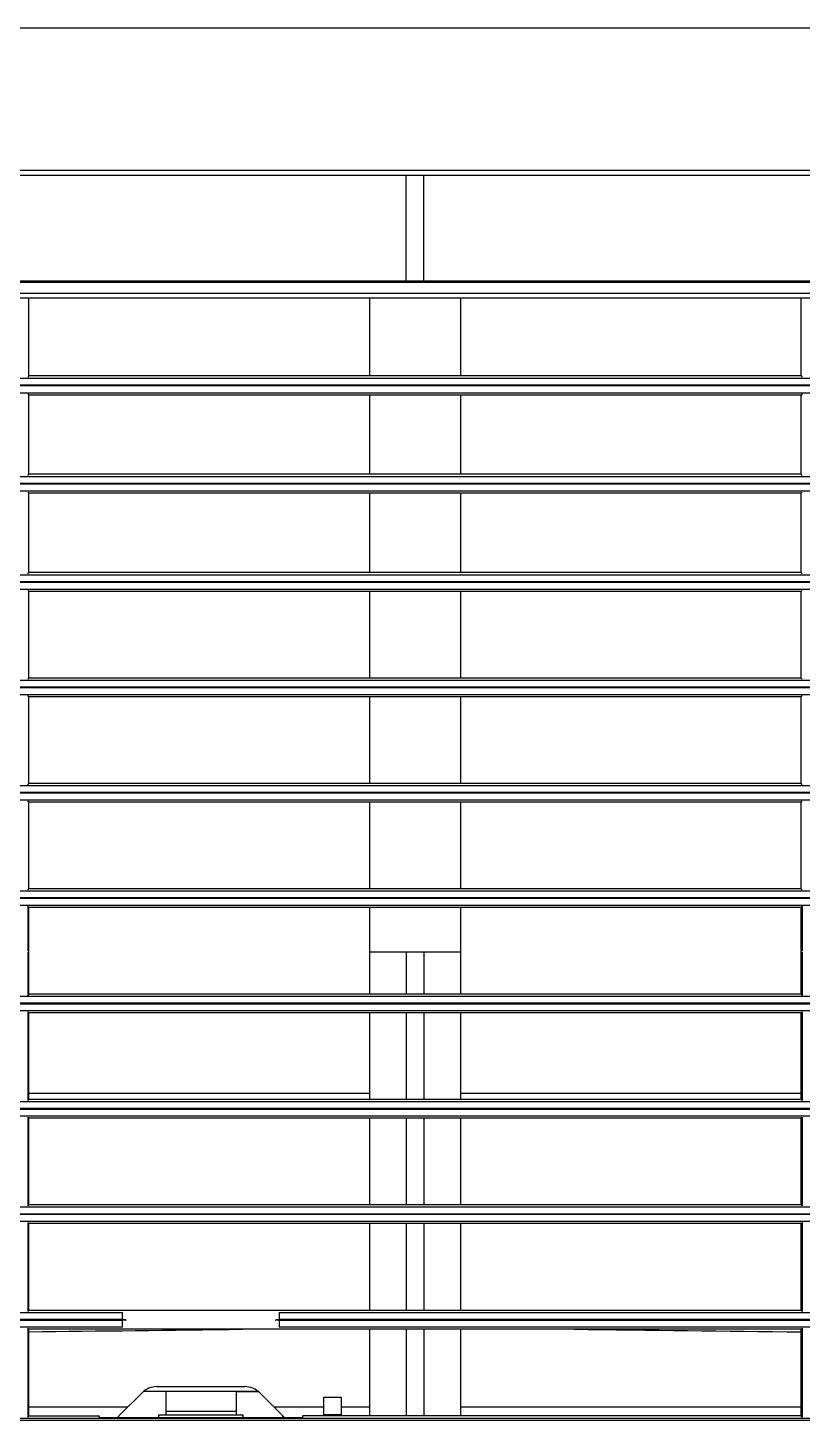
# Model space of a CAD drawing. Header units: centimetres. Extents: x 31 to 22766, y 238 to 3306.
# Drawn here: x 2629.11 to 2640.14, y 824.71 to 844.54 of the extents above; entities that cross this region are included whole.
import ezdxf
from ezdxf.xclip import XClip

# ---------------------------------------------------------------- set-up
doc = ezdxf.new("R2010")
doc.units = ezdxf.units.CM
doc.header["$XCLIPFRAME"] = 0
doc.layers.add('M-VRF-BORU', color=3, linetype='Continuous')

# ---------------------------------------------------------------- blocks, each defined once
blk = doc.blocks.new('fxaq 7.1 kw iç ünite')
at = {"color": 7, "linetype": 'Continuous', "true_color": 0xffffff}
for p, q in [((12685.604, 4108.407), (12603.004, 4108.407)), ((12685.479, 4108.377), (12603.129, 4108.377)), ((12638.788, 4108.362), (12638.804, 4108.346)), ((12638.788, 4107.096), (12638.788, 4108.362)), ((12638.804, 4108.346), (12645.904, 4108.346)), ((12638.804, 4108.346), (12638.804, 4107.112)), ((12643.654, 4107.112), (12643.654, 4108.346)), ((12644.179, 4107.112), (12644.179, 4108.346)), ((12644.429, 4107.112), (12644.429, 4108.346)), ((12644.954, 4107.112), (12644.954, 4108.346)), ((12645.354, 4108.079), (12645.354, 4108.346)), ((12645.354, 4108.329), (12645.604, 4108.329)), ((12645.604, 4108.346), (12645.604, 4108.079)), ((12645.904, 4108.367), (12645.904, 4108.346)), ((12648.804, 4108.367), (12645.904, 4108.367)), ((12646.192, 4108.341), (12646.517, 4108.017)), ((12646.754, 4108.367), (12646.754, 4108.329)), ((12647.954, 4108.329), (12646.754, 4108.329)), ((12646.854, 4108), (12646.854, 4108.329)), ((12647.854, 4108.279), (12646.854, 4108.279)), ((12647.854, 4108), (12647.854, 4108.329)), ((12647.954, 4108.367), (12647.954, 4108.329)), ((12648.192, 4108.017), (12648.517, 4108.341)), ((12648.804, 4108.346), (12648.804, 4108.367)), ((12649.804, 4108.346), (12648.804, 4108.346)), ((12649.82, 4108.362), (12649.804, 4108.346)), ((12649.804, 4108.346), (12649.804, 4107.112)), ((12649.82, 4107.096), (12649.82, 4108.362)), ((12638.804, 4108.22), (12643.654, 4108.22)), ((12644.954, 4108.22), (12645.354, 4108.22)), ((12645.604, 4108.079), (12645.354, 4108.079)), ((12645.604, 4108.22), (12646.314, 4108.22)), ((12648.395, 4108.22), (12649.804, 4108.22)), ((12646.854, 4108), (12646.535, 4108)), ((12648.164, 4107.992), (12646.545, 4107.992)), ((12647.98, 4107.929), (12646.729, 4107.929)), ((12647.854, 4108), (12648.174, 4108)), ((12607.572, 4107.084), (12646.237, 4107.084)), ((12638.804, 4107.112), (12638.788, 4107.096)), ((12638.804, 4107.112), (12649.804, 4107.112)), ((12646.237, 4106.984), (12646.237, 4107.084)), ((12648.472, 4107.084), (12681.087, 4107.084)), ((12648.472, 4107.084), (12648.472, 4106.984)), ((12649.804, 4107.112), (12649.82, 4107.096)), ((12607.571, 4106.974), (12646.238, 4106.974)), ((12646.238, 4106.874), (12607.571, 4106.874)), ((12646.237, 4106.984), (12607.572, 4106.984)), ((12646.237, 4106.984), (12646.286, 4106.989)), ((12646.238, 4106.974), (12646.237, 4106.984)), ((12646.238, 4106.974), (12646.287, 4106.978)), ((12646.238, 4106.874), (12646.238, 4106.974)), ((12646.286, 4106.989), (12646.287, 4106.978)), ((12648.422, 4106.978), (12648.423, 4106.989)), ((12648.422, 4106.978), (12648.471, 4106.974)), ((12648.423, 4106.989), (12648.472, 4106.984)), ((12648.472, 4106.984), (12648.471, 4106.974)), ((12648.471, 4106.974), (12648.471, 4106.874)), ((12648.471, 4106.974), (12681.088, 4106.974)), ((12681.088, 4106.874), (12648.471, 4106.874)), ((12681.087, 4106.984), (12648.472, 4106.984)), ((12638.788, 4105.592), (12638.788, 4106.861)), ((12638.788, 4106.861), (12638.804, 4106.845)), ((12638.804, 4106.845), (12638.804, 4105.608)), ((12638.804, 4106.845), (12649.804, 4106.845)), ((12643.654, 4105.608), (12643.654, 4106.845)), ((12644.179, 4105.608), (12644.179, 4106.845)), ((12644.429, 4105.608), (12644.429, 4106.845)), ((12644.954, 4105.608), (12644.954, 4106.845)), ((12649.82, 4106.861), (12649.804, 4106.845)), ((12649.804, 4106.845), (12649.804, 4105.608)), ((12649.82, 4105.592), (12649.82, 4106.861)), ((12603.129, 4105.579), (12685.479, 4105.579)), ((12638.804, 4105.608), (12638.788, 4105.592)), ((12638.804, 4105.608), (12649.804, 4105.608)), ((12649.804, 4105.608), (12649.82, 4105.592)), ((12603.004, 4105.479), (12685.604, 4105.479)), ((12685.604, 4105.469), (12603.004, 4105.469)), ((12685.479, 4105.369), (12603.129, 4105.369)), ((12638.788, 4105.356), (12638.804, 4105.34)), ((12638.788, 4104.092), (12638.788, 4105.356)), ((12638.804, 4105.34), (12649.804, 4105.34)), ((12638.804, 4105.34), (12638.804, 4104.108)), ((12643.654, 4104.108), (12643.654, 4105.34)), ((12644.179, 4104.108), (12644.179, 4105.34)), ((12644.429, 4104.108), (12644.429, 4105.34)), ((12644.954, 4104.108), (12644.954, 4105.34)), ((12649.82, 4105.356), (12649.804, 4105.34)), ((12649.804, 4105.34), (12649.804, 4104.108)), ((12649.82, 4104.092), (12649.82, 4105.356)), ((12638.804, 4104.108), (12638.788, 4104.092)), ((12638.804, 4104.108), (12649.804, 4104.108)), ((12649.804, 4104.108), (12649.82, 4104.092)), ((12685.604, 4103.979), (12603.004, 4103.979)), ((12603.004, 4103.969), (12685.604, 4103.969)), ((12603.129, 4104.079), (12685.479, 4104.079)), ((12685.479, 4103.869), (12603.129, 4103.869)), ((12638.788, 4103.855), (12638.804, 4103.839)), ((12638.788, 4102.591), (12638.788, 4103.855)), ((12638.804, 4103.839), (12638.804, 4102.607)), ((12638.804, 4103.839), (12649.804, 4103.839)), ((12638.804, 4103.753), (12643.654, 4103.753)), ((12643.654, 4102.607), (12643.654, 4103.839)), ((12644.179, 4102.607), (12644.179, 4103.839)), ((12644.429, 4102.607), (12644.429, 4103.839)), ((12644.954, 4102.607), (12644.954, 4103.839)), ((12644.954, 4103.753), (12649.804, 4103.753)), ((12649.82, 4103.855), (12649.804, 4103.839)), ((12649.804, 4103.839), (12649.804, 4102.607)), ((12649.82, 4102.591), (12649.82, 4103.855)), ((12603.129, 4102.579), (12685.479, 4102.579)), ((12638.788, 4102.591), (12638.804, 4102.607)), ((12638.804, 4102.607), (12649.804, 4102.607)), ((12649.82, 4102.591), (12649.804, 4102.607)), ((12603.004, 4102.469), (12685.604, 4102.469)), ((12685.504, 4102.479), (12603.104, 4102.479)), ((12685.479, 4102.369), (12603.129, 4102.369)), ((12638.804, 4102.341), (12638.788, 4102.357)), ((12638.788, 4101.743), (12638.788, 4102.357)), ((12638.804, 4102.341), (12649.804, 4102.341)), ((12638.804, 4102.341), (12638.804, 4101.105)), ((12643.654, 4101.105), (12643.654, 4102.341)), ((12644.179, 4101.743), (12644.179, 4102.341)), ((12644.429, 4101.743), (12644.429, 4102.341)), ((12644.954, 4101.105), (12644.954, 4102.341)), ((12649.804, 4102.341), (12649.82, 4102.357)), ((12649.804, 4102.341), (12649.804, 4101.105)), ((12649.82, 4101.743), (12649.82, 4102.357)), ((12638.788, 4101.089), (12638.788, 4101.728)), ((12643.654, 4101.743), (12644.954, 4101.743)), ((12649.821, 4101.089), (12649.821, 4101.728)), ((12603.004, 4100.979), (12685.604, 4100.979)), ((12603.004, 4100.969), (12685.604, 4100.969)), ((12603.129, 4101.079), (12685.479, 4101.079)), ((12638.787, 4101.088), (12638.788, 4101.089)), ((12638.804, 4101.105), (12638.788, 4101.089)), ((12638.804, 4101.105), (12649.804, 4101.105)), ((12649.804, 4101.105), (12649.821, 4101.089)), ((12649.822, 4101.088), (12649.821, 4101.089)), ((12685.479, 4100.869), (12603.129, 4100.869)), ((12638.788, 4100.858), (12638.804, 4100.841)), ((12638.804, 4100.841), (12638.804, 4099.605)), ((12638.804, 4100.841), (12649.804, 4100.841)), ((12643.654, 4099.605), (12643.654, 4100.841)), ((12644.954, 4099.605), (12644.954, 4100.841)), ((12649.821, 4100.858), (12649.804, 4100.841)), ((12649.804, 4100.841), (12649.804, 4099.605)), ((12603.129, 4099.579), (12685.479, 4099.579)), ((12638.804, 4099.605), (12638.788, 4099.589)), ((12638.804, 4099.605), (12649.804, 4099.605)), ((12649.804, 4099.605), (12649.821, 4099.589)), ((12603.004, 4099.479), (12685.604, 4099.479)), ((12603.004, 4099.469), (12685.604, 4099.469)), ((12685.479, 4099.369), (12603.129, 4099.369)), ((12638.788, 4099.357), (12638.804, 4099.34)), ((12638.804, 4099.34), (12638.804, 4098.106)), ((12638.804, 4099.34), (12649.804, 4099.34)), ((12643.654, 4098.106), (12643.654, 4099.34)), ((12644.954, 4098.106), (12644.954, 4099.34)), ((12649.821, 4099.357), (12649.804, 4099.34)), ((12649.804, 4099.34), (12649.804, 4098.106)), ((12603.004, 4097.979), (12685.604, 4097.979)), ((12603.004, 4097.969), (12685.604, 4097.969)), ((12603.129, 4098.079), (12685.479, 4098.079)), ((12638.804, 4098.106), (12638.788, 4098.089)), ((12638.804, 4098.106), (12649.804, 4098.106)), ((12649.804, 4098.106), (12649.821, 4098.089)), ((12685.479, 4097.869), (12603.129, 4097.869)), ((12638.788, 4097.855), (12638.804, 4097.839)), ((12638.804, 4097.839), (12649.804, 4097.839)), ((12638.804, 4097.839), (12638.804, 4096.606)), ((12643.654, 4096.606), (12643.654, 4097.839)), ((12644.954, 4096.606), (12644.954, 4097.839)), ((12649.821, 4097.855), (12649.804, 4097.839)), ((12649.804, 4097.839), (12649.804, 4096.606)), ((12603.129, 4096.579), (12685.479, 4096.579)), ((12638.804, 4096.606), (12638.788, 4096.59)), ((12638.804, 4096.606), (12649.804, 4096.606)), ((12649.804, 4096.606), (12649.821, 4096.59)), ((12603.004, 4096.479), (12685.604, 4096.479)), ((12603.004, 4096.469), (12685.604, 4096.469)), ((12685.479, 4096.369), (12603.129, 4096.369)), ((12638.788, 4096.354), (12638.804, 4096.337)), ((12638.804, 4096.337), (12649.804, 4096.337)), ((12638.804, 4096.337), (12638.804, 4095.207)), ((12643.654, 4095.207), (12643.654, 4096.337)), ((12644.954, 4095.207), (12644.954, 4096.337)), ((12649.821, 4096.354), (12649.804, 4096.337)), ((12649.804, 4096.337), (12649.804, 4095.207)), ((12603.129, 4095.179), (12685.479, 4095.179)), ((12638.804, 4095.207), (12638.787, 4095.19)), ((12638.804, 4095.207), (12649.804, 4095.207)), ((12649.804, 4095.207), (12649.822, 4095.19)), ((12603.004, 4095.079), (12685.604, 4095.079)), ((12603.004, 4095.069), (12685.604, 4095.069)), ((12685.479, 4094.969), (12603.129, 4094.969)), ((12638.787, 4094.953), (12638.804, 4094.935)), ((12638.804, 4094.935), (12638.804, 4093.808)), ((12638.804, 4094.935), (12649.804, 4094.935)), ((12643.654, 4093.808), (12643.654, 4094.935)), ((12644.954, 4093.808), (12644.954, 4094.935)), ((12649.822, 4094.953), (12649.804, 4094.935)), ((12649.804, 4094.935), (12649.804, 4093.808)), ((12638.787, 4093.791), (12638.804, 4093.808)), ((12638.804, 4093.808), (12649.804, 4093.808)), ((12649.822, 4093.791), (12649.804, 4093.808)), ((12603.004, 4093.679), (12685.604, 4093.679)), ((12603.004, 4093.669), (12685.604, 4093.669)), ((12603.129, 4093.779), (12685.479, 4093.779)), ((12685.48, 4093.569), (12603.129, 4093.569)), ((12638.804, 4093.533), (12638.787, 4093.551)), ((12638.804, 4093.533), (12649.804, 4093.533)), ((12638.804, 4093.533), (12638.804, 4092.429)), ((12643.654, 4092.429), (12643.654, 4093.533)), ((12644.954, 4092.429), (12644.954, 4093.533)), ((12649.804, 4093.533), (12649.822, 4093.551)), ((12649.804, 4093.533), (12649.804, 4092.429)), ((12603.129, 4092.429), (12685.479, 4092.429)), ((12598.586, 4092.206), (12700.222, 4092.206)), ((12685.504, 4092.356), (12603.104, 4092.356)), ((12685.524, 4092.179), (12603.084, 4092.179)), ((12644.179, 4092.179), (12644.179, 4090.679)), ((12644.429, 4092.179), (12644.429, 4090.679)), ((12603.627, 4090.679), (12684.872, 4090.679)), ((12684.872, 4090.603), (12603.627, 4090.603)), ((12700.732, 4088.579), (12598.076, 4088.579))]:
    blk.add_line(p, q, dxfattribs=at)
for centre, radius, start, end in [((12646.404, 4108.553), 0.3, 218.3911, 225), ((12648.304, 4108.553), 0.3, 315, 321.6089), ((12646.729, 4108.229), 0.3, 225, 270), ((12647.98, 4108.229), 0.3, 270, 315), ((12420.555, -14187.546), 18295.999, 89.306388, 89.316513), ((12864.971, -13900.26), 18008.694, 90.684582, 90.694257)]:
    blk.add_arc(centre, radius, start, end, dxfattribs=at)
blk = doc.blocks.new('G$CCD2FF134')
at = {"layer": 'M-VRF-BORU'}
blk.add_line((-1017.869, -1436.875), (-1279.915, -1436.875), dxfattribs=at)
at = {"rotation": 180}
blk.add_blockref('fxaq 7.1 kw iç ünite', (11571.904, 2661.093), dxfattribs=at)

msp = doc.modelspace()

# ---------------------------------------------------------------- block references
ref = msp.add_blockref('G$CCD2FF134', (3707.025, 2272.025))
XClip(ref).set_block_clipping_path([(-3470.0000000001, -1889.9999999982), (349.9999999999, 300.0000000019)])

doc.saveas('drawing.dxf')
